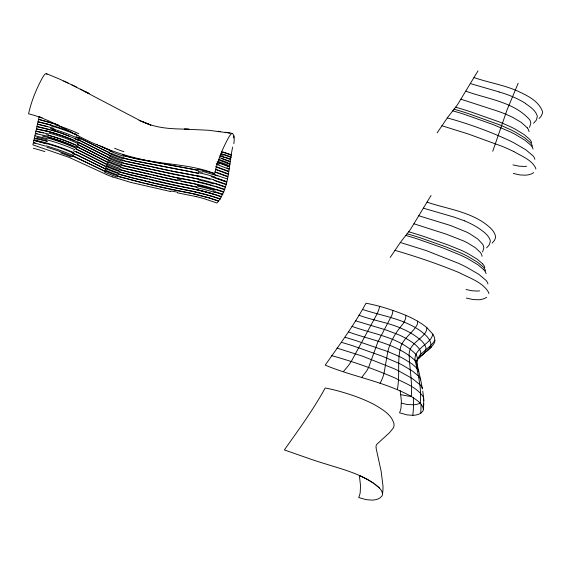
<?xml version="1.0" encoding="UTF-8"?>
<svg xmlns="http://www.w3.org/2000/svg" width="571" height="571" viewBox="0 0 571 571"><rect width="100%" height="100%" fill="white"/><g stroke="black" fill="none" stroke-linecap="round" stroke-linejoin="round"><path stroke-width="0.86" d="M382.541 493.679C381.728 488.726 376.839 485.793 373.191 482.966C358.752 473.352 341.715 468.984 325.356 463.873A337.225 200.592 13.4 0 1 311.609 459.469L284.358 449.919C298.676 429.706 313.258 409.764 325.199 387.98A107.698 64.059 13.4 0 1 335.555 390.271C348.71 393.733 361.721 398.087 373.841 404.339C381.721 408.979 391.321 414.168 393.947 423.618A20.734 12.334 13.4 0 1 393.44 427.815L389.643 432.525L376.874 444.252A11.527 6.859 13.4 0 0 376.039 446.201L376.089 447.557A38.114 22.669 13.4 0 0 376.182 448.535L381.157 471.368L382.991 486.099A121.88 72.496 13.4 0 1 382.549 493.687L382.534 494.293A10.992 6.538 13.4 0 1 381.963 495.992L379.972 497.933A16.002 9.521 13.4 0 1 371.978 500.125L366.054 499.632L358.709 497.555A64.423 38.321 13.4 0 0 360.194 492.637L360.544 485.757L359.359 475.457L367.381 479.426L373.877 483.437M400.185 390.685L401.37 400.985L401.028 407.865A64.423 38.321 13.4 0 1 399.543 412.783L406.88 414.86L412.804 415.345A16.002 9.521 13.4 0 0 420.798 413.161L422.79 411.22A10.992 6.538 13.4 0 0 423.361 409.521L423.825 403.633M411.284 396.431C384.397 381.599 353.399 376.91 325.185 365.147C339.467 344.905 354.12 325.013 366.032 303.208A108.561 64.573 13.4 0 1 379.722 306.377A119.86 71.296 13.4 0 1 386.31 308.297C400.535 312.915 415.117 318.011 426.837 327.611L426.63 329.467A28.9 17.187 13.4 0 1 425.802 331.937C421.041 340.202 408.501 344.056 409.179 355.219C409.6 368.966 412.455 382.663 411.284 396.431C415.924 399.664 422.112 402.905 423.368 408.915M421.498 355.669L420.784 356.297A66.364 39.478 13.4 0 0 418.336 358.667L417.38 359.973A11.149 6.631 13.4 0 0 417.237 360.244L417.208 360.315A8.644 5.139 13.4 0 0 416.958 361.115L417.094 364.327M420.798 413.161L421.091 404.225M412.804 415.345L413.19 411.477A234.367 139.41 13.4 0 0 413.311 397.709M423.361 409.521L423.761 399.907L423.789 400.514M232.675 147.061C228.471 165.804 229.792 187.481 217.001 203.005L204.397 198.794A123.6 87.499 13.6 0 0 196.174 196.602M420.199 403.233C421.805 389.893 418.472 376.539 415.895 363.513C411.42 351.964 424.082 346.654 430.206 339.631A42.554 25.31 13.4 0 0 432.304 335.941L432.897 334.221L426.837 327.611M345.255 337.354A300.118 178.516 13.4 0 1 356.076 340.659L387.795 351.565L384.04 373.334A127.012 75.55 13.4 0 1 380.75 381.985L380.036 383.355M518.19 83.209L507.005 110.046L492.752 151.258M478.006 70.875L457.685 104.386A148.324 88.227 13.4 0 1 456.322 106.285L447.628 117.433L437.165 132.815M431.055 195.475L410.727 228.985A148.324 88.227 13.4 0 1 409.364 230.884L400.671 242.033L390.207 257.414M529.531 127.369L530.766 123.472A16.238 9.657 13.4 0 0 529.681 119.732C513.557 101.631 487.363 99.069 465.75 91.146M482.574 251.968L483.808 248.071A16.238 9.657 13.4 0 0 482.723 244.331L477.87 239.099L469.947 233.853A58.806 34.981 13.4 0 0 466.507 232.033L450.669 225.559L418.793 215.745M361.564 377.667L366.561 371.022A114.157 67.899 13.4 0 0 368.559 367.524L377.795 342.136L391.956 315.064A55.658 33.104 13.4 0 0 392.862 310.431M427.358 350.644L429.492 348.31L430.727 345.498A17.394 10.342 13.4 0 0 430.72 343.014C429.321 337.682 424.603 334.092 420.442 330.873A49.384 29.378 13.4 0 0 415.631 327.747C399.272 318.026 380.15 315.328 362.342 309.403M343.378 371.614L346.882 367.488A190.635 113.393 13.4 0 0 351.244 361.493L377.16 313.772A124.935 74.316 13.4 0 0 379.722 306.377M426.58 351.322L432.611 345.562L434.267 343.043A20.742 12.334 13.4 0 0 434.866 340.295L434.41 337.347L432.897 334.221M431.54 346.697L431.226 347.018M431.148 347.097L429.992 348.224M429.934 348.281L428.714 349.423M427.65 350.38L428.578 349.545M420.706 356.304L427.579 350.408M420.42 356.618C415.909 360.936 421.569 356.104 420.813 352.957A15.645 9.307 13.4 0 0 420.192 350.494C417.108 344.805 411.113 341.501 405.745 338.289A62.803 37.358 13.4 0 0 398.394 334.649L385.753 329.874L355.405 320.759M492.159 243.103L494.479 240.405L495.371 238.15A17.151 10.199 13.4 0 0 495.378 235.687C493.994 230.363 489.261 226.801 485.107 223.596A49.92 29.692 13.4 0 0 479.012 219.728C462.938 210.571 444.366 208.037 427.065 202.17M422.369 354.919L424.931 352.022L425.966 348.681A15.296 9.1 13.4 0 0 425.695 346.84C423.675 341.579 418.607 338.317 414.196 335.191A56.979 33.896 13.4 0 0 410.62 332.993A60.49 35.98 13.4 0 0 401.342 328.368C387.709 322.315 372.727 320.424 358.816 315.163M539.074 118.547L541.08 116.341L542.329 113.55A17.151 10.199 13.4 0 0 542.336 111.088C538.282 100.546 526.819 95.364 517.162 90.853C503.308 84.829 488.248 82.488 474.023 77.57M421.576 355.605L422.012 355.226M533.557 123.272L536.233 120.245L537.254 116.905A15.224 9.057 13.4 0 0 536.968 115.071C534.927 109.839 529.859 106.62 525.456 103.515M486.606 247.871L489.283 244.845L490.296 241.504A15.224 9.057 13.4 0 0 490.018 239.67C487.969 234.438 482.909 231.219 478.505 228.115A60.497 35.987 13.4 0 0 464.344 220.777M422.511 354.798L424.653 352.978M533.685 172.67L531.615 173.82A17.358 10.328 13.4 0 1 525.42 175.169L519.917 174.94L513.293 173.456M486.692 297.298L484.658 298.419A17.358 10.328 13.4 0 1 478.462 299.768L472.959 299.539L466.336 298.055M232.426 133.421L208.615 130.259L184.354 129.125L188.937 129.239C174.89 128.896 160.387 128.853 147.111 123.593C120.966 112.915 169.423 132.608 142.45 121.694M218.215 131.266L220.485 131.558M225.152 132.222L229.977 133M190.778 171.771L135.755 161.058L123.4 158.031M192.934 169.287L137.311 158.945L124.785 156.019M177.424 192.834L196.181 196.588M191.492 174.776L170.936 170.943M191.021 171.9L198.637 173.406M37.279 133.878L35.373 133.528L48.085 136.376M193.091 169.409L198.422 170.472M192.291 177.788L151.822 169.423M181.036 181.292L194.083 183.755M179.422 188.701L195.66 191.899M191.87 174.933L197.566 175.961M179.894 186.324L199.45 190.25M194.461 175.333L174.448 171.671L123.529 160.722M193.797 178.081L173.748 174.333L122.858 163.049M190.45 185.739L158.781 179.023M34.874 135.812L47.443 138.732M191.963 186.032L173.648 182.492L152.35 177.445M179.037 188.651L154.648 183.177M192.748 177.966L198.515 179.044M194.711 181.093L173.505 177.039L148.56 171.314M179.815 186.346L119.803 172.078M164.398 164.098L197.416 170.151M161.886 163.613L135.241 158.452L124.078 155.69M190.693 185.853L196.688 187.01M173.584 189.9L193.655 193.805M170.872 191.592L130.766 182.399L112.487 176.882M194.283 178.266L199.093 179.28M194.897 175.518L199.693 176.532M192.22 186.16L197.016 187.174M172.221 189.622L172.906 189.765M176.924 180.486L152.999 174.976M198.28 173.22L136.662 161.308L124.164 158.381M170.857 189.344L171.543 189.486M151.151 166.668L126.041 161.415M195.211 181.292L198.451 181.985M194.525 183.933L197.766 184.626M197.894 181.756L175.09 177.403L146.661 170.9M197.266 184.412L159.509 176.546M169.501 189.058L170.179 189.201M34.374 138.089L46.801 141.137M145.912 170.758L123.415 165.718M169.701 170.679L164.32 169.516M168.823 188.908L143.649 183.034M152.557 166.953L162.963 169.223M150.459 169.137L124.114 163.413M146.554 170.893L122.151 165.354M146.033 170.758L148.467 171.314M41.39 125.028L37.472 124.178L54.052 128.339M145.833 173.334L122.672 168.002M43.303 132.765L35.88 131.216L48.713 134.078M145.983 173.341L151.629 174.662M195.946 194.361L157.874 186.439M149.038 174.062L121.409 167.631M145.741 175.897L129.403 172.242M146.376 176.046L128.154 171.942M37.108 138.696L38.007 138.903M145.948 175.925L147.018 176.196M146.583 176.075L150.894 177.11M142.279 180.2L134.035 178.288M42.29 125.263L47.807 126.612M142.25 180.179C167.967 187.581 194.911 190 220.149 199.115M132.772 177.995L145.498 180.964M156.54 186.125L151.236 184.861M150.43 174.369L154.234 175.283M147.218 176.218L153.506 177.738M142.115 182.677L118.019 176.382M142.757 182.827L117.74 176.253M147.561 178.901L128.596 174.519M133.443 178.123L118.932 174.248M142.357 182.727L144.049 183.134M144.699 183.291L145.348 183.448M202.512 171.4L217.872 175.889M38.899 139.117L42.418 139.981M155.59 175.597L158.196 176.225M145.434 180.936L153.856 182.984M145.584 183.498L150.801 184.754M149.195 179.28C173.092 186.075 198.123 188.259 221.498 196.938M132.194 177.824L118.461 174.041M47.472 131.337L36.401 128.896L49.349 131.801M154.941 178.081L157.553 178.716M38.585 119.353L58.635 125.063M38.585 119.353L55.123 123.907M126.905 171.628L128.568 171.985M127.875 174.283L119.168 171.8M127.34 171.671L120.631 169.873M47.493 124.121L38.021 121.78L52.803 125.591M43.289 140.209L47.543 141.358M512.986 164.905L518.989 166.175L524.585 166.454A16.031 9.536 13.4 0 0 526.569 166.254M106.342 174.469L69.112 157.389L32.904 144.87L38.428 120.017A170.658 17.672 -72.2 0 1 39.178 116.855L40.491 117.241M466.036 289.504L472.039 290.775L477.627 291.053A16.031 9.536 13.4 0 0 479.611 290.853M49.97 129.567L36.929 126.548L59.841 132.493L80.233 140.702M400.671 394.632L408.186 396.088A18.636 11.085 13.4 0 0 410.949 396.238M447.293 117.89C468.427 123.736 489.154 131.223 509.068 140.409A127.226 75.679 13.4 0 1 513.907 142.829L525.812 149.759L533.114 155.919A13.697 8.144 13.4 0 1 534.863 159.302M400.342 242.489L426.045 250.505L458.706 263.409A129.403 76.971 13.4 0 1 466.957 267.428L478.862 274.358L486.164 280.518A13.697 8.144 13.4 0 1 487.912 283.901M126.105 171.35L119.896 169.551M39.171 116.891L40.156 117.155M47.593 124.121L60.512 128.047L72.267 132.472M336.897 348.067L362.071 356.004L393.819 368.573A125.806 74.83 13.4 0 1 398.658 370.886L412.276 378.509L420.22 384.875A14.382 8.558 13.4 0 1 422.447 388.872M331.558 355.605C353.149 361.607 374.362 369.08 394.939 377.945C404.76 383.241 416.98 387.188 423.304 396.945A11.163 6.638 13.4 0 1 423.675 398.408L423.768 399.986M401.434 403.219L407.58 404.553L413.847 404.775A17.087 10.164 13.4 0 0 420.12 403.155M41.133 117.426L42.104 117.69M35.181 143.1L33.396 142.614L45.523 146.14M441.875 125.734L468.306 134.014L502.002 146.276A125.163 74.451 13.4 0 1 513.857 151.593M125.213 161.086L122.729 160.372M394.918 250.334C416.851 256.736 438.549 264.102 459.669 272.838C469.676 278.198 482.638 282.067 488.633 292.423A10.785 6.417 13.4 0 1 488.84 293.637M499.154 91.931L470.34 83.58M46.158 143.606L33.882 140.352L46.908 143.835M210.485 193.119L221.676 196.624M460.968 99.218L498.262 111.331A108.055 64.273 13.4 0 1 505.985 114.293L509.296 115.742A63.695 37.886 13.4 0 1 512.123 117.076L521.166 122.33L527.333 127.854M414.018 223.818L446.394 234.203L463.938 241.083A60.362 35.902 13.4 0 1 467.585 242.918L475.186 247.621L480.375 252.453A15.538 9.243 13.4 0 1 482.081 256.286M122.044 162.692L123.293 163.063M348.71 332.008C371.229 340.252 397.416 343.771 415.424 360.779A15.438 9.186 13.4 0 1 417.13 364.455L418.764 371.443M211.106 176.596L226.694 182.035M121.338 164.998L122.579 165.376M352.043 326.376C373.541 334.263 399.179 337.126 415.802 354.263M213.797 180.079L226.202 184.205M214.496 186.018L224.774 189.351M206.416 197.116L218.65 201.135M213.183 174.141L227.301 178.973M120.595 167.274L121.844 167.66M211.912 196.16L220.313 198.872M209.371 197.916L218.757 200.999M215.188 183.377L225.538 186.796M215.931 189.272L223.882 191.849M215.253 191.835L222.861 194.276M214.51 177.417L226.787 181.592M223.361 152.079L231.498 154.798M214.004 183.255L225.417 187.224M213.732 191.628L222.683 194.647M221.612 151.715L231.433 155.191M215.809 166.575L228.664 171.214M214.639 189.144L223.732 192.241M215.317 169.144L228.229 173.77M214.625 180.572L226.095 184.64M215.438 186.574L224.631 189.765M215.938 172.149L227.779 176.36M221.006 153.685L231.069 157.368M214.867 172.028L227.701 176.81M223.689 154.37L231.134 156.961M215.395 169.387L228.15 174.226M220.392 155.74L230.684 159.609M215.959 166.825L228.586 171.671M217.18 161.95L229.456 166.696M216.552 164.341L229.021 169.159M225.045 157.118L230.755 159.195M219.136 160.101L229.877 164.277M423.389 208.179L453.795 217.009L464.351 220.77M221.762 158.581L230.284 161.914M225.452 159.659L230.363 161.486M226.987 162.706L229.949 163.841M387.795 351.565L399.065 356.361A75.572 44.952 13.4 0 1 403.197 358.452L411.848 363.756L416.944 368.245M227.494 165.454L229.528 166.247M226.865 167.838L229.099 168.709M46.294 73.602L59.463 79.048L76.7 87.22M72.76 155.933L104.978 171.314M111.88 151.415L100.389 145.962M75.272 133.742L76.014 134.064M75.087 156.946L105.2 171.443M74.801 153.942L89.647 161.129M109.953 150.423L101.902 146.619M111.274 153.72L92.095 144.213M110.646 156.004L87.185 144.163M75.8 154.384L105.706 169.059M68.177 83.059L63.659 80.946M77.991 137.247L80.896 138.596M75.736 148.838L107.769 164.948M76.157 151.75L84.023 155.526M109.318 152.7L79.091 137.804M76.435 146.511L107.855 162.307M76.507 151.907L106.955 167.132M109.967 155.562L78.455 139.909M77.792 142.058L109.982 158.267M77.121 144.249L102.602 157.261M77.428 144.37L78.877 145.048M109.282 160.515L82.481 146.797M76.799 149.316L83.259 152.436M78.099 142.165L82.431 144.235M108.547 162.742L89.433 152.949M106.092 169.302L89.997 161.3M109.297 157.824L83.152 144.591M77.478 146.975L81.082 148.696M106.427 166.803L84.729 155.883M108.597 160.073L103.301 157.517M107.141 164.555L83.973 152.785M81.624 138.939L91.596 143.892M80.954 141.044L86.692 143.871M79.605 145.398L80.325 145.741M140.33 120.745L71.975 84.886M81.046 146.09L81.767 146.44M81.796 149.052L82.509 149.402M83.223 149.759L88.876 152.643M513.85 151.601C521.437 156.09 531.33 159.537 535.584 167.824A10.785 6.417 13.4 0 1 535.798 169.037M99.004 145.262L99.697 145.612M96.913 144.206L97.612 144.563M80.397 89.083L89.112 93.544L84.886 91.367M374.976 484.229L379.372 488.005M483.637 269.533L477.891 264.766L468.277 258.977A100.953 60.048 13.4 0 0 460.683 255.201L443.517 248.164L417.294 238.892A190.721 113.443 13.4 0 0 405.767 235.445M418.407 376.011L412.733 371.264L403.226 365.533A96.056 57.136 13.4 0 0 398.722 363.235L381.928 356.097L352.821 345.783A199.636 118.747 13.4 0 0 341.408 342.357M482.645 263.838L477.27 259.22L468.199 253.717A84.858 50.476 13.4 0 0 460.997 250.177L447.728 244.823L423.768 236.444A253.81 150.972 13.4 0 0 408.686 231.776M420.699 379.943L418.8 371.6A14.732 8.765 13.4 0 0 416.923 368.252M422.362 388.715L420.727 380.058A14.86 8.843 13.4 0 0 418.372 376.018M422.776 391.164L423.661 398.258M417.422 321.095L417.501 322.058A23.604 14.039 13.4 0 1 417.158 324.699C412.469 333.678 401.541 338.996 400.021 349.923C397.587 361.671 399.522 373.769 397.951 385.611A198.422 118.026 13.4 0 1 397.366 389.479M233.503 137.975C233.353 136.683 233.91 133.114 231.783 133.543A56.101 5.81 -72.2 0 0 228.921 136.997C222.54 148.467 217.565 160.829 214.682 173.648A90.86 72.189 25.5 0 0 206.409 170.715C184.504 164.113 161.3 164.212 139.131 158.767A189.294 150.908 25.7 0 1 98.79 145.569C77.563 137.047 58.613 123.614 36.908 116.227A91.196 72.446 25.7 0 0 28.55 113.822C31.434 101.003 36.408 88.648 42.789 77.178A56.101 5.81 -72.2 0 1 45.651 73.723L46.658 73.816A62.524 6.474 -72.2 0 1 46.986 74.408M532.457 146.319A14.81 8.808 13.4 0 0 530.138 142.407L524.578 137.69L515.178 132.015A92.516 55.03 13.4 0 0 510.731 129.745L501.595 125.663A136.276 81.061 13.4 0 0 498.79 124.535L467.449 113.286A213.304 126.876 13.4 0 0 454.052 109.204M531.701 142.957A14.653 8.715 13.4 0 0 529.574 139.245L524.228 134.62L515.149 129.117A83.994 49.962 13.4 0 0 510.845 126.926L503.015 123.443A127.526 75.857 13.4 0 0 497.762 121.373L470.725 111.845A253.81 150.972 13.4 0 0 455.644 107.177M527.326 127.861A15.538 9.243 13.4 0 1 529.039 131.687M499.125 92.017A66.165 39.356 13.4 0 1 525.598 103.422M533.029 149.045A14.96 8.9 13.4 0 0 530.552 144.948L524.842 140.166L515.228 134.378A99.532 59.206 13.4 0 0 510.681 132.051L493.358 124.656L464.244 114.293A190.721 113.443 13.4 0 0 452.724 110.845M407.094 233.803A213.304 126.876 13.4 0 1 420.499 237.886L445.587 246.751L460.797 252.939A93.608 55.68 13.4 0 1 468.227 256.615L477.62 262.289L483.216 267A14.81 8.808 13.4 0 1 485.5 270.918M483.594 269.548A14.96 8.9 13.4 0 1 486.071 273.645M482.616 263.845A14.653 8.715 13.4 0 1 484.75 267.556M434.874 340.302A71.611 42.597 13.4 0 1 430.727 345.498L420.192 354.698L417.337 359.238A28.564 16.994 13.4 0 0 416.916 361.543M405.724 315.328A28.843 17.159 13.4 0 1 405.474 318.975L403.711 322.879L399.914 327.761A160.058 95.207 13.4 0 0 395.767 333.521A177.217 105.414 13.4 0 0 392.348 339.488A166.732 99.176 13.4 0 0 389.679 345.491A144.934 86.214 13.4 0 0 387.788 351.565M415.852 354.263A17.044 10.142 13.4 0 1 417.051 360.686M417.173 365.84A17.38 10.335 13.4 0 1 416.78 367.538M123.914 151.686A64.109 34.189 14.8 0 1 114.585 148.26M124.999 155.433A64.237 38.378 13.2 0 1 122.501 154.698M198.251 171.414A112.822 78.948 13.9 0 1 202.298 172.335M216.844 178.345A146.347 117.804 12.1 0 1 226.002 181.771M48.528 135.413A111.823 66.436 13.6 0 1 78.191 146.29M120.659 169.808A64.923 38.849 13.4 0 1 107.84 164.869M196.531 189.622A159.602 123.893 14.5 0 1 212.926 193.976M48.249 138.139A138.989 82.874 13.6 0 1 76.799 148.539M72.453 153.563A114.029 65.144 13.4 0 1 75.372 154.834M119.146 173.805A71.197 41.405 13.8 0 1 106.463 168.902M48.249 137.004A121.866 72.296 13.6 0 1 76.557 147.268M73.431 150.751A111.438 63.288 13.6 0 1 76.364 152.057M119.981 171.685A67.535 39.635 13.7 0 1 107.284 166.782M49.135 133.057A106.627 63.624 13.6 0 1 78.891 144.02M121.594 167.203A63.117 37.765 13.5 0 1 108.904 162.357M197.487 186.046A154.869 119.889 14.5 0 1 214.161 190.507M49.399 131.894A104.4 61.589 13.6 0 1 78.727 142.643M122.308 164.99A61.982 37.222 13.4 0 1 109.582 160.187M197.959 184.49A147.168 111.295 14.4 0 1 214.568 188.965M50.455 128.339A104.365 62.646 13.6 0 1 80.354 139.517M123.015 162.664A61.511 36.987 13.4 0 1 110.303 157.917M198.594 181.792A137.982 101.681 14.2 0 1 213.147 185.661M51.169 125.877A105.021 63.003 13.6 0 1 78.148 135.712M75.115 138.996A116.67 66.05 13.7 0 1 78.049 140.316M123.686 160.33A61.675 36.837 13.4 0 1 110.967 155.64M199.001 179.958A129.431 92.366 14.1 0 1 213.397 183.826M55.487 124.856A107.726 63.438 13.8 0 1 78.755 133.707M76.022 136.59A121.516 67 14.1 0 1 78.976 137.918M124.285 158.067A62.539 37.229 13.4 0 1 111.523 153.428M198.094 176.332A120.602 82.638 13.9 0 1 210.135 179.394M49.384 137.511A194.718 116.734 13.5 0 1 66.786 143.507M60.712 152.907A140.63 76.193 14.1 0 1 71.09 156.925M72.11 155.74A119.025 67.242 13.6 0 1 75.037 157.004M118.226 175.961A76.157 43.317 14 0 1 105.542 171.072M195.889 194.64A140.794 104.058 13.9 0 1 206.331 197.388M216.345 163.299A119.503 85.1 13.1 0 1 219.128 164.234M193.64 193.876A144.527 103.058 13.6 0 1 209.343 197.987M117.333 177.039A76.257 43.125 14.1 0 1 104.365 171.95M59.627 151.508A138.496 78.234 13.8 0 1 72.324 156.44M46.886 147.218A190.507 109.832 13.5 0 1 59.655 151.458M33.339 148.21A249.313 143.114 13.6 0 1 44.888 151.608M195.632 192.042A157.974 113.579 13.7 0 1 211.862 196.303M117.933 175.076A71.561 41.005 14 0 1 104.886 169.88M46.144 145.869A135.627 76.771 13.8 0 1 73.388 155.562M199.422 190.393A161.272 116.57 13.7 0 1 210.442 193.255M118.582 172.963A68.227 39.492 13.9 0 1 105.499 167.717M46.736 143.628A120.502 68.042 13.9 0 1 74.466 153.578M34.303 138.468A132.279 84.793 13.2 0 1 37.029 139.074M196.56 187.688A165.105 118.597 13.8 0 1 215.017 192.484M119.303 170.736A65.865 38.407 13.8 0 1 106.199 165.469M34.31 140.038A116.441 65.715 13.9 0 1 73.787 152.628M197.138 185.09A159.68 113.572 13.8 0 1 215.695 189.915M181.243 179.758A195.011 130.195 13.1 0 1 177.181 178.959M120.046 168.409A64.23 37.622 13.8 0 1 106.97 163.17M36.78 137.34A110.06 61.953 14 0 1 74.887 149.709M197.816 182.178A150.737 105.785 13.8 0 1 214.346 186.417M120.866 166.004A63.131 37.036 13.8 0 1 107.826 160.836M42.568 136.098A106.613 59.698 14.1 0 1 74.858 147.061M198.501 179.116A141.394 97.605 13.7 0 1 215.16 183.448M121.737 163.385A62.682 36.594 13.8 0 1 108.79 158.338M46.508 134.685A106.177 58.913 14.2 0 1 75.436 144.906M197.609 175.718A132.208 89.726 13.6 0 1 213.882 179.844M122.415 161.072A62.86 36.715 13.7 0 1 109.454 156.09M198.38 172.642A123.365 82.495 13.5 0 1 214.725 176.882M123.1 158.717A65.065 37.779 13.7 0 1 108.825 153.192M46.529 130.895A113.736 62.639 14.3 0 1 74.787 140.737M197.552 169.309A115.221 75.972 13.4 0 1 213.497 173.341M123.828 156.261A66.614 38.371 13.7 0 1 109.546 150.837M51.119 129.81A116.334 62.874 14.5 0 1 69.005 136.055M52.611 129.374A124 64.68 15 0 1 55.68 130.374M217.936 162.635A125.87 83.038 12.9 0 1 227.865 166.289M218.136 161.443A127.333 82.452 13.1 0 1 227.8 164.983M218.793 159.373A126.484 81.375 13.2 0 1 227.179 162.4M219.35 157.582A123.036 78.498 13.3 0 1 225.424 159.709M219.871 155.912A122.544 77.613 13.3 0 1 224.796 157.582M220.335 154.448A111.773 70.304 13.2 0 1 223.175 155.383M222.069 152.557A113.151 71.468 13 0 1 222.997 152.857M234.174 135.862A77.87 7.601 -73.8 0 1 233.86 143.692M177.502 192.17A281.653 196.717 13.4 0 1 170.979 190.928M112.458 176.931A77.834 42.932 14.2 0 1 106.306 174.512"/></g></svg>
